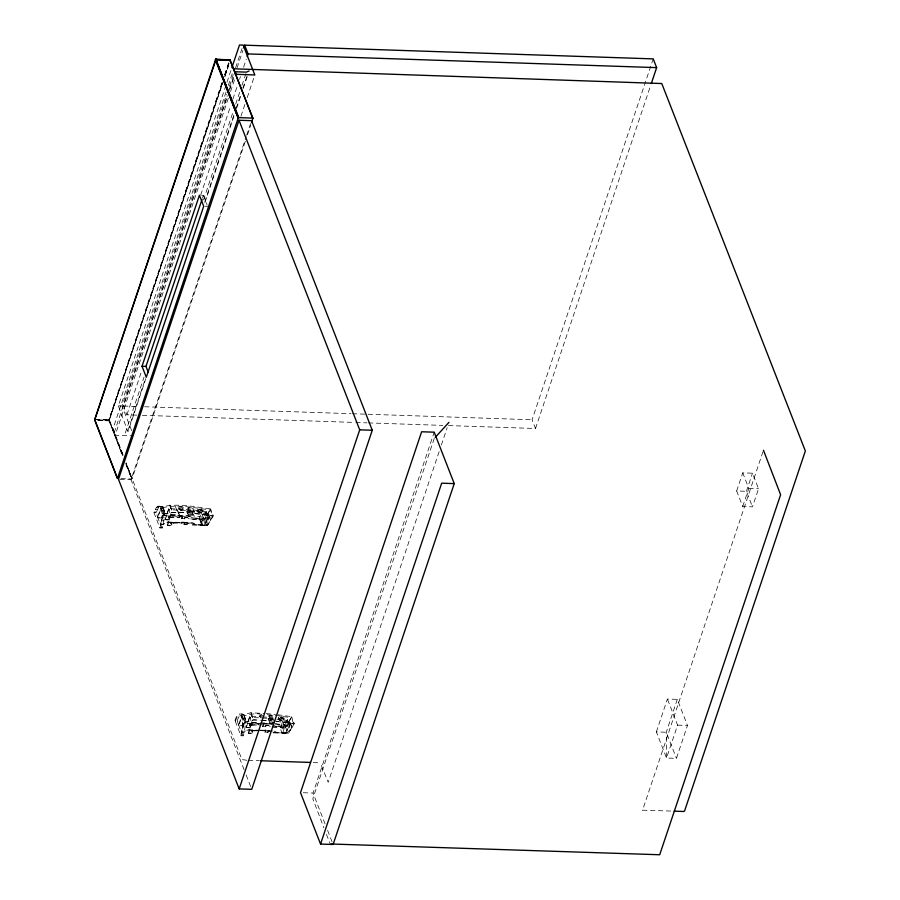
<?xml version="1.0" encoding="UTF-8"?>
<svg xmlns="http://www.w3.org/2000/svg" width="900" height="900" viewBox="0 0 900 900"><rect width="100%" height="100%" fill="white"/><g stroke="black" fill="none" stroke-linecap="round" stroke-linejoin="round"><path stroke-width="0.67" stroke-dasharray="4.5 3.38" d="M280.688 727.481L282.713 721.294L289.485 721.53C290.014 723.386 294.48 728.798 290.228 729C287.899 734.209 280.507 736.549 280.71 727.538C282.949 730.373 287.314 725.895 288.169 723.701L289.744 723.217L289.924 722.16M282.769 732.825L284.771 726.592L282.713 721.294M170.921 517.084L168.84 516.679L168.491 517.725L169.684 518.4L168.919 520.178L165.195 519.716L168.615 508.556L192.015 509.782L206.505 511.594L210.24 520.999L210.78 520.717L208.463 513.731L201.69 513.495C194.321 522.967 205.357 521.707 207.146 515.903L208.721 515.43L208.901 514.373M173.16 522.81L171.067 522.416L170.719 523.462L171.922 524.126L171.146 525.915L167.422 525.442L170.64 514.924L168.57 509.636L191.891 510.863L206.303 512.663L208.361 517.95L204.278 525.454L192.24 525.049L187.2 522.956L189.653 523.035L192.06 524.61L204.097 525.015M251.944 724.883L249.851 724.477L249.502 725.524L250.706 726.199L249.93 727.976L246.206 727.515L249.638 716.355L260.899 716.816M254.171 730.609L252.09 730.215L251.741 731.261L252.934 731.925L252.169 733.714L248.445 733.241L251.651 722.722L249.593 717.435L260.831 717.896M197.257 510.098L197.224 510.93C198.191 513.349 204.806 514.507 201.454 510.368L198.045 509.603L197.055 511.447L199.125 513.034L202.421 512.865M197.449 509.535L199.44 512.1L202.275 512.505L203.254 510.683L201.184 509.096L198.248 508.995L197.426 509.614L198.124 511.391L201.004 512.359L203.209 511.56M203.062 511.999L201.071 509.423L197.426 509.614M278.28 717.896L280.26 720.472L283.444 720.664L280.136 720.832L278.077 719.246L279.067 717.401L281.891 717.806L282.465 718.166L280.316 717.57L278.123 718.369M278.471 717.334L280.451 719.899L283.286 720.293L284.265 718.481L282.206 716.895L279.259 716.794L278.438 717.413L279.135 719.19L282.026 720.158L284.22 719.359M284.074 719.798L282.094 717.221L278.438 717.413M178.481 508.129L180.225 510.289L182.756 510.424L183.836 508.174L182.036 506.79L179.494 506.711L178.481 508.129L181.721 507.746L183.465 509.906M259.369 724.05L243.945 723.533L241.976 725.771L238.838 725.67L241.976 716.029C248.513 715.005 254.903 712.71 261.754 714.352L260.505 714.51L259.493 715.928L261.248 718.087M178.774 507.24L180.529 509.377L183.791 508.939M259.796 715.039L261.551 717.176M159.919 527.962C161.944 521.269 163.406 513.281 160.02 506.812L157.691 506.261L156.431 507.364L153.956 512.651L159.919 527.962L162.112 528.041C164.126 521.347 165.589 513.36 162.203 506.88L158.917 506.07M221.974 82.71L108.844 419.726L122.434 455.704M434.261 438.446L312.817 798.739L323.91 827.887M157.748 516.859L161.01 507.15C177.019 502.762 194.186 506.88 210.521 508.86L204.817 518.332L192.982 517.939L190.361 516.229L162.754 515.295L160.785 517.534L157.646 517.433L156.33 512.021L158.625 507.442L161.1 506.149M234.968 720.45L236.239 717.109L238.714 714.06L242.123 713.947L243.225 714.679C246.6 721.148 245.149 729.146 243.124 735.84L240.941 735.761L234.968 720.45L237.161 720.529L238.657 725.231L241.808 725.332L243.776 723.094L261.72 723.701M235.226 721.114L237.51 716.22L239.782 715.039L240.795 715.714C243.889 721.643 242.55 728.966 240.683 735.097M237.161 720.529L239.636 715.241L242.123 713.947M222.199 82.744L108.922 420.311L96.345 420.165M224.662 74.711L229.579 60.064M224.888 74.756L229.804 60.098M222.39 82.845L109.181 420.098L108.844 420.851L96.413 420.435M225.067 74.858L229.995 60.199M122.659 455.67L109.069 420.817L222.536 83.014M224.775 76.354L229.252 63.034M108.844 420.851L222.66 83.239M224.899 76.579L230.265 60.593M145.856 378.562L127.98 431.831L118.35 405.877L225.18 87.615M226.969 82.282L231.435 68.974M226.035 92.047L112.905 429.075L122.636 454.433M228.274 85.388L232.74 72.067M131.648 430.639L122.04 406.001L226.643 94.399M229.32 86.4L233.347 74.419M235.586 67.759L243.18 45.124M114.199 432.641L227.295 95.726M229.523 89.066L234.889 73.091M136.755 415.125L126.934 414.787L123.525 406.046L227.227 97.11M229.455 90.45L233.933 77.13M237.06 67.815L242.865 50.501M228.296 98.302L115.2 435.206L132.356 435.78M230.524 91.642L235.001 78.323M126.934 414.787L141.683 370.845M200.689 195.075L230.636 105.851M232.864 99.191L237.341 85.871M239.569 79.222L240.469 76.556M243.596 67.23L246.274 59.242M202.477 198.045L203.366 195.39L200.745 195.3M125.28 433.012L144.056 377.077M203.501 199.969L233.46 110.745M235.688 104.096L239.715 92.104M241.954 85.444L245.97 73.462M127.969 430.56L145.406 378.63M204.862 201.521L234.36 113.625M236.149 108.304L240.615 94.984M242.854 88.324L246.87 76.343M204.862 202.781L234.81 113.569M236.599 108.236L241.076 94.927M243.304 88.267L247.331 76.275M240.953 116.235L245.419 102.915M247.208 97.594L254.812 74.948M244.091 769.736L131.029 479.745L246.206 136.631M246.656 135.304L251.561 120.668M245.306 141.334L132.176 478.35L131.49 478.946L117.686 478.485M247.545 134.674L250.672 125.347M157.466 516.847L160.391 524.486L163.541 524.587L165.51 522.349L193.118 523.271L195.727 524.993L207.562 525.386L212.726 516.082L210.33 509.918C194.051 507.983 176.884 503.584 160.965 508.23L157.815 517.871L160.954 517.972L162.934 515.734L190.541 516.668L193.151 518.377L210.532 519.019L210.971 519.66M160.391 524.486L163.373 514.406L160.965 508.23M162.112 528.041L160.504 523.913L163.755 514.204L161.01 507.15M165.195 519.716L168.57 509.636M169.684 518.4L168.66 518.175L168.84 516.679M167.422 525.442L171.023 514.721L168.615 508.556M171.922 524.126L170.899 523.901L171.067 522.416M179.674 517.477L179.719 516.398L179.674 517.477L170.831 517.185M181.789 518.85L182.261 516.488L181.789 518.85L184.703 518.951L184.961 517.219L187.425 517.309L189.833 518.884L201.87 519.289L206.505 511.594M173.07 522.911L181.901 523.215L181.946 522.124L184.5 522.214L184.028 524.587L186.941 524.678L187.369 523.395M181.901 523.215L181.946 522.124M184.703 518.951L184.961 517.219M186.896 511.402L187.11 510.761L192.105 511.076L193.264 515.25L188.269 514.924L186.896 511.402L191.891 511.718L193.264 515.25M187.92 508.343L188.145 507.679L193.106 508.095L194.276 512.224L189.292 511.875L187.92 508.343L192.904 508.691L194.276 512.224M184.028 524.587L184.5 522.214M188.269 514.924L187.11 510.761M189.292 511.875L188.145 507.679M186.941 524.678L187.2 522.956M191.891 511.718L192.105 511.076M192.904 508.691L193.106 508.095M238.77 724.658L242.021 714.949L250.92 712.766L264.69 713.509M258.952 730.564L246.521 730.148L244.553 732.386L241.414 732.285L244.384 722.205L241.976 716.029M243.124 735.84L241.515 731.711L244.778 722.002L242.021 714.949M246.206 727.515L249.593 717.435M250.706 726.199L249.671 725.974L249.851 724.477M248.445 733.241L252.045 722.52L249.638 716.355M252.934 731.925L251.91 731.7L252.09 730.215M262.811 726.649L263.284 724.286L262.811 726.649L265.725 726.75L265.984 725.018L268.436 725.107L270.844 726.683M267.952 732.476L268.211 730.755L267.952 732.476L265.039 732.375L265.523 730.012L260.516 730.924M262.924 731.014L262.969 729.923M265.725 726.75L265.984 725.018M274.286 723.038L269.291 722.722L268.132 718.56L273.127 718.875L274.5 722.408L269.505 722.081L268.132 718.56M268.942 716.141L269.168 715.466L274.118 715.894L273.926 716.49L268.942 716.141L270.315 719.674L272.801 719.842M265.039 732.375L265.523 730.012M269.291 722.722L269.505 722.081M270.315 719.674L269.168 715.466M273.127 718.875L272.903 719.516L267.919 719.201M325.091 823.916L313.054 793.058L434.194 432.18M439.132 451.665L328.196 782.303L320.231 762.683M441.371 445.005L447.176 427.691M448.447 425.588L535.5 428.501L532.091 419.76L653.231 58.883M535.5 428.501L650.824 84.938M736.661 490.973L742.748 472.86L752.49 473.197L758.543 488.723L752.467 506.824L742.714 506.498L736.661 490.973L746.415 491.299L752.467 506.824M656.359 731.914L667.406 699.019L677.295 699.356L687.476 725.467L676.44 758.363L666.54 758.036L656.359 731.914L666.259 732.251L676.44 758.363M746.415 491.299L752.49 473.197M677.295 699.356L666.259 732.251L666.54 758.036L677.587 725.141L667.406 699.019M742.714 506.498L748.8 488.396L742.748 472.86M762.964 451.721L642.521 810.304M240.941 735.761C242.966 729.067 244.417 721.08 241.042 714.611L239.94 713.869M165.026 519.278L168.75 519.739L169.436 517.759M167.254 525.004L170.977 525.476L171.664 523.496M185.141 517.669L187.594 517.748L190.001 519.322L202.039 519.727L206.303 512.663M210.33 509.918L204.817 518.332M204.278 525.454L208.912 517.77L193.961 516.15M201.69 513.495L203.76 518.794C196.391 528.255 207.416 526.995 209.205 521.201L210.24 520.999M207.562 525.386L213.278 515.914L210.521 508.86M272.396 727.166L283.061 727.526L287.516 719.393L278.303 718.245M283.061 727.526L287.314 720.45L276.84 719.145M275.411 715.41L291.341 717.716L286.009 726.57L291.544 716.659L276.896 714.623M273.251 732.847L285.289 733.252L289.384 725.749L287.314 720.45M285.289 733.252L289.924 725.569L287.516 719.393M260.325 730.609L274.129 731.07L276.75 732.791L288.585 733.185L293.749 723.881L291.341 717.716M288.585 733.185L294.289 723.712L291.544 716.659M125.955 464.738L131.906 478.8L126.135 462.859M160.222 524.048L163.361 524.149L165.341 521.91L192.949 522.832L195.559 524.543L207.394 524.947M241.245 731.846L244.384 731.947L246.352 729.709L256.365 730.046M197.1 510.57L199.294 509.771L201.454 510.368M259.493 715.928L262.733 715.545M642.611 810.169L672.817 811.125M163.755 514.204C179.764 509.816 196.942 513.934 213.278 515.914M163.373 514.406C179.291 509.749 196.459 514.159 212.726 516.082M244.778 722.002L253.665 719.82L260.561 720.191M244.384 722.205L246.566 722.273L253.597 719.977L258.683 720.146M169.009 517.129L179.505 517.039M171.248 522.855L181.732 522.776M250.031 724.916L259.312 724.793M251.854 724.984L260.685 725.276M252.259 730.654L256.736 730.373M254.081 730.71L256.905 730.811M123.12 455.119L109.406 420.03L94.961 419.558M109.53 420.255L94.939 419.85M108.765 420.581L109.406 420.525L122.501 454.084M205.02 206.269L207.653 206.359M118.35 405.877L122.04 406.001M123.525 406.046L138.96 406.564M144.585 406.755L350.978 413.685M352.384 413.73L532.091 419.76M142.369 415.305L354.386 422.426M355.781 422.471L367.02 422.854M368.426 422.899L442.834 425.396M95.04 419.265L109.406 420.03M748.8 488.396L758.543 488.723M119.869 479.363L131.029 479.745M157.691 506.261L159.885 506.34M160.02 506.812L162.203 506.88M156.431 507.364L158.625 507.442M160.931 508.421L163.114 508.5M155.227 509.31L157.41 509.377M161.572 510.806L163.766 510.874M154.148 511.954L156.33 512.021M153.956 512.651L156.139 512.73M161.921 513.788L164.115 513.866M171.023 514.721L179.584 515.014L177.176 508.838M170.64 514.924L194.422 515.959M179.888 516.836L182.441 516.926M161.955 517.174L164.138 517.241M181.62 518.411L184.534 518.512M161.651 520.729L163.834 520.796M182.126 522.574L184.669 522.653M183.859 524.137L186.773 524.239M160.166 527.377L162.349 527.456M677.587 725.141L687.476 725.467M252.045 722.52L258.154 722.734M251.651 722.722L258.986 722.97M263.104 723.746L271.384 724.016L273.994 725.738L285.829 726.131M260.73 724.095L271.384 724.016M266.153 725.467L268.605 725.546L270.214 726.592M275.468 726.221L291.544 726.817L291.983 727.459M262.631 726.21L265.556 726.311M272.183 726.727L282.881 727.087M257.715 730.091L269.899 730.496M263.137 730.373L265.691 730.451M268.391 731.194L270.844 731.273M264.87 731.936L267.784 732.038M274.129 731.07L276.581 732.341L288.405 732.746M273.082 732.409L285.12 732.814M246.915 760.286L241.942 759.555L126.214 463.601M248.299 760.342L259.346 760.702M313.223 762.514L320.726 762.952M303.289 792.731L313.054 793.058M189.518 511.2L194.479 511.627M266.074 713.576L275.569 714.431M270.54 718.999L273.645 719.168M261.934 720.259L271.575 720.776M188.482 514.294L193.477 514.609M262.249 716.895L273.037 717.581M262.181 717.975L272.914 718.661M260.606 722.812L272.745 723.577M262.901 723.184L272.295 723.78M267.233 714.735L274.084 715.219M261.428 720.337L272.385 721.102M275.445 723.758L289.924 725.569M274.972 723.949L289.384 725.749M274.331 720.923L294.289 723.712M276.491 721.384L293.749 723.881M246.037 727.076L249.761 727.538L250.447 725.558M248.276 732.803L252 733.264L252.686 731.295M286.729 721.429L291.544 726.817L289.485 721.53M108.765 420.03L109.069 420.817M109.406 420.525L109.069 419.771M108.844 419.726L122.85 455.569M203.366 195.39L207.169 205.144M208.463 513.731L211.016 520.279M207.146 515.903L209.205 521.201M288.169 723.701L290.228 729M327.589 830.34L332.1 841.916M205.695 518.31L207.754 523.609M204.491 519.12L206.55 524.408M285.502 726.919L287.572 732.206M326.43 834.345L329.963 843.39M203.546 519.829L205.605 525.116M201.206 520.729L203.265 526.016M200.329 520.515L202.388 525.803M199.676 519.525L201.757 525.026M177.131 509.929L179.201 515.216M175.264 506.183L177.671 512.347M169.898 504.968L172.654 512.021M250.92 712.766L253.665 719.82M170.179 506.002L172.586 512.179M251.19 713.801L253.597 719.977M170.662 516.746L171.09 517.523M172.89 522.472L173.329 523.26M251.674 724.545L252.112 725.321M253.912 730.271L254.34 731.048M163.024 507.218L165.78 514.271M244.046 715.016L246.791 722.07M163.148 508.309L165.544 514.474M244.159 716.107L246.566 722.273M238.477 724.646L241.414 732.285M126.022 463.129L132.064 478.62M125.865 463.309L131.906 478.8M126.18 464.715L131.715 478.912M246.127 774.956L250.718 786.712"/><path stroke-width="1.35" d="M238.826 117.608L215.809 59.299L215.482 60.098L215.966 59.276L230.287 60.131L215.426 59.873L238.14 118.192L238.826 117.608L252.833 118.114L251.572 122.681M94.725 420.221C94.894 418.826 94.691 420.705 94.748 419.76L216.067 59.321L215.46 59.715M252.911 118.688L229.882 59.782L215.662 59.4L238.252 117.922L117.484 478.44L94.691 419.535L215.674 59.411L238.41 117.742M229.95 59.771L252.968 118.418M231.885 67.635L239.49 45L243.18 45.124L254.812 74.948L236.34 74.329L235.339 71.764L246.42 72.135L249.12 70.954M243.765 47.835L244.654 45.169L653.231 58.883L656.64 67.624L651.274 83.61M142.02 366.277L199.429 195.255L203.715 206.235L146.306 377.246L142.02 366.277L145.969 366.401L148.343 372.499M247.174 56.576L248.062 53.921L244.654 45.169M145.969 366.401L202.039 199.361M239.006 120.251L118.474 479.317L239.175 788.906L251.73 789.322L372.262 430.256L251.561 120.668L239.006 120.251L359.707 429.84L239.175 788.906M320.546 844.065L441.686 483.188L454.241 483.615L333.101 844.481L320.546 844.065L300.499 792.641L421.627 431.764L434.194 432.18L454.241 483.615M448.965 422.359L435.173 437.445M215.606 59.828L216.169 59.512L215.55 59.648M238.252 117.922L215.865 59.366M248.062 53.921L656.64 67.624M234.472 68.816L661.77 83.531L805.354 450.968L684.596 810.9L683.764 811.485L674.179 811.17M359.707 429.84L372.262 430.256M260.73 760.759L310.455 762.424M330.784 843.986L659.689 854.752L780.615 494.741L763.47 450.281M230.051 60.008L230.265 60.593M94.691 420.03L117.371 478.316"/></g></svg>
